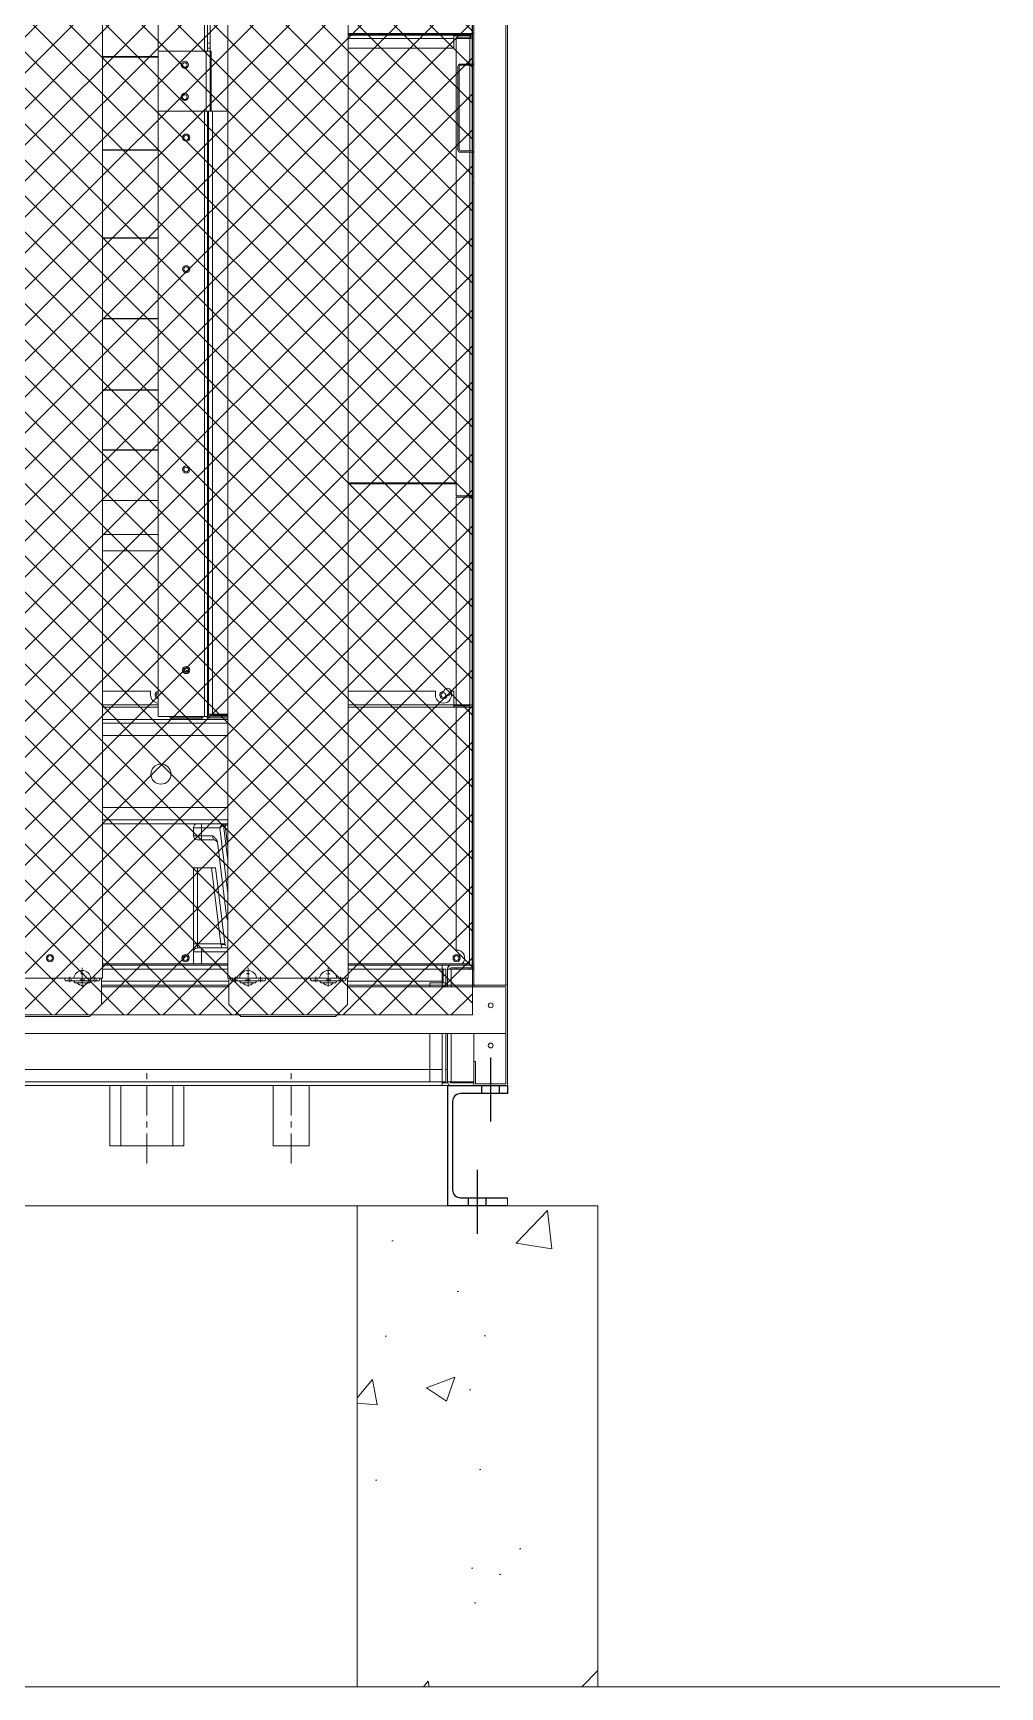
# Model space of a CAD drawing. Header units: millimetres. Extents: x -662366 to 32042, y -139401 to 24090.
# Drawn here: x 24076 to 25282, y 10128 to 12190 of the extents above; entities that cross this region are included whole.
import ezdxf

# ---------------------------------------------------------------- set-up
doc = ezdxf.new("R2010")
doc.units = ezdxf.units.MM
for name, pattern in [('ACISOTGL', [3, 2, -1]), ('CENTER', [2, 1.25, -0.25, 0.25, -0.25]), ('CENTERX2', [4, 2.5, -0.5, 0.5, -0.5])]:
    doc.linetypes.add(name, pattern=pattern)
for name, color, linetype, lineweight in [('AM_0', 7, 'Continuous', 50), ('AM_3', 6, 'ACISOTGL', 9), ('AM_7', 4, 'CENTER', 9)]:
    doc.layers.add(name, color=color, linetype=linetype, lineweight=lineweight)
doc.layers.add('center', color=1, linetype='CENTER')
doc.layers.add('냉각탑_기초', color=23, linetype='Continuous')

# ---------------------------------------------------------------- blocks, each defined once
blk = doc.blocks.new('2')
at = {"lineweight": 5}
h = blk.add_hatch(dxfattribs=at)
h.set_pattern_fill('ANSI37', scale=10)
h.set_pattern_definition([(45, (-1129861.293, -477337.81), (-22.4506403, 22.4506403), []), (135, (-1129861.293, -477337.81), (-22.4506403, -22.4506403), [])])
h.paths.add_polyline_path([(24623.9, 10965.6), (24623.9, 13065.6), (21714.9, 13065.6), (21714.9, 10965.6)])
at = {"lineweight": 20}
for p, q in [((24625.8, 13877.6), (24625.8, 11000.6)), ((24665.8, 13875.6), (24665.8, 11002.6)), ((24667.8, 13877.6), (24667.8, 10877.6)), ((24623.9, 13065.6), (24623.9, 10965.6)), ((24162.6, 11011.6), (24162.6, 13024.6)), ((24319.2, 11011.6), (24319.2, 13024.6)), ((24469.2, 11011.6), (24469.2, 13024.6)), ((24012.6, 11011.6), (24162.6, 11011.6)), ((24161.6, 11011.6), (24161.6, 10978.6)), ((24320.2, 11002.6), (24161.6, 11002.6)), ((24320.2, 11000.6), (24161.6, 11000.6)), ((24319.2, 11011.6), (24469.2, 11011.6)), ((24320.2, 11011.6), (24320.2, 10978.6)), ((24468.2, 11011.6), (24468.2, 10978.6)), ((24667.8, 11002.6), (24468.2, 11002.6)), ((24665.8, 11000.6), (24468.2, 11000.6)), ((24665.8, 11000.6), (24665.8, 10879.6)), ((24161.6, 10978.6), (24146.6, 10963.6)), ((24320.2, 10978.6), (24335.2, 10963.6)), ((24468.2, 10978.6), (24453.2, 10963.6)), ((24623.9, 10965.6), (21714.9, 10965.6)), ((24028.6, 10963.6), (24146.6, 10963.6)), ((24335.2, 10963.6), (24453.2, 10963.6)), ((21669.8, 10942.6), (24665.8, 10942.6)), ((24625.8, 10877.6), (24625.8, 10942.6)), ((24625.8, 10907.6), (24627.8, 10907.6)), ((24627.8, 10879.6), (24627.8, 10907.6)), ((24667.8, 10877.6), (24625.8, 10877.6)), ((24665.8, 10879.6), (24627.8, 10879.6))]:
    blk.add_line(p, q, dxfattribs=at)
at = {"color": 7, "lineweight": 20}
for p, q in [((24625.8, 12870.2), (24625.8, 11917)), ((24667.8, 12851.6), (24667.8, 11935.6)), ((24667.8, 11032.7), (24667.8, 11935.6)), ((24162.6, 11334.2), (24319.2, 11334.2)), ((24162.6, 11329.5), (24319.2, 11329.5)), ((24162.6, 11314.2), (24319.2, 11314.2)), ((24319.2, 11224.2), (24162.6, 11224.2)), ((24319.2, 11208.9), (24162.6, 11208.9)), ((24319.2, 11204.2), (24162.6, 11204.2)), ((24162.6, 11029.2), (24319.2, 11029.2)), ((24319.2, 11027.6), (24162.6, 11027.6)), ((24162.6, 11027.6), (24319.2, 11027.6)), ((24319.2, 11022.9), (24162.6, 11022.9)), ((24469.2, 11029.2), (24620.8, 11029.2)), ((24586.1, 11027.6), (24469.2, 11027.6)), ((24469.2, 11027.6), (24620.8, 11027.6)), ((24586.1, 11022.9), (24469.2, 11022.9)), ((24161.6, 11007.6), (24320.2, 11007.6)), ((24468.2, 11007.6), (24586.1, 11007.6)), ((24586.1, 10897.6), (21749.5, 10897.6)), ((24586.1, 10882.3), (21749.5, 10882.3)), ((24586.1, 10877.6), (21749.5, 10877.6)), ((24264.1, 10802.6), (24172.1, 10802.6)), ((24420.6, 10802.6), (24375.6, 10802.6))]:
    blk.add_line(p, q, dxfattribs=at)
at = {"color": 7, "lineweight": 20, "ltscale": 0.324833}
for p, q in [((24232.1, 12167.7), (24232.1, 12752.4)), ((24290.1, 12167.7), (24290.1, 12752.4)), ((24293.6, 12167.7), (24293.6, 12752.4))]:
    blk.add_line(p, q, dxfattribs=at)
at = {"color": 7, "lineweight": 20, "ltscale": 0.022222}
blk.add_line((24296.8, 12207.7), (24296.8, 12167.7), dxfattribs=at)
at = {"color": 7, "lineweight": 20, "ltscale": 0.00658}
blk.add_line((24623.8, 12189.5), (24623.8, 12201.3), dxfattribs=at)
at = {"color": 7, "lineweight": 20, "ltscale": 0.001931}
blk.add_line((24296.8, 12178.4), (24293.6, 12177.1), dxfattribs=at)
at = {"color": 7, "lineweight": 20, "ltscale": 0.001778}
for p, q in [((24293.6, 12171.2), (24296.8, 12171.2)), ((24590.8, 11022.9), (24587.6, 11022.9))]:
    blk.add_line(p, q, dxfattribs=at)
at = {"color": 7, "lineweight": 20, "ltscale": 0.119056}
for p, q in [((24469.2, 12189.5), (24623.8, 12189.5)), ((24469.2, 12188.4), (24623.8, 12188.4))]:
    blk.add_line(p, q, dxfattribs=at)
at = {"color": 7, "lineweight": 20, "ltscale": 0.106223}
for p, q in [((24600.7, 12187.7), (24469.2, 12187.7)), ((24600.7, 12183.3), (24469.2, 12183.3)), ((24469.2, 12171.2), (24600.7, 12171.2))]:
    blk.add_line(p, q, dxfattribs=at)
at = {"color": 7, "lineweight": 20, "ltscale": 0.011111}
for p, q in [((24620.7, 12187.7), (24600.7, 12187.7)), ((24600.7, 12186.6), (24620.7, 12186.6)), ((24667.8, 11935.6), (24667.8, 11915.6)), ((24667.8, 11915.6), (24667.8, 11935.6)), ((24600.7, 11352.6), (24620.7, 11352.6)), ((24620.7, 11351.1), (24600.7, 11351.1)), ((24600.7, 11349.5), (24620.7, 11349.5))]:
    blk.add_line(p, q, dxfattribs=at)
at = {"color": 7, "lineweight": 20, "ltscale": 0.002435}
blk.add_line((24600.7, 12187.7), (24600.7, 12183.3), dxfattribs=at)
at = {"color": 7, "lineweight": 20, "ltscale": 0.006739}
blk.add_line((24600.7, 12171.2), (24600.7, 12183.3), dxfattribs=at)
at = {"color": 7, "lineweight": 20, "ltscale": 0.000618889}
blk.add_line((24603.8, 12184.4), (24603.8, 12183.3), dxfattribs=at)
at = {"color": 7, "lineweight": 20, "ltscale": 0.009389}
for p, q in [((24603.8, 12184.4), (24620.7, 12184.4)), ((24603.8, 12183.3), (24620.7, 12183.3)), ((24603.8, 11613.1), (24620.7, 11613.1)), ((24603.8, 11611.3), (24620.7, 11611.3)), ((24600.7, 11369.5), (24600.7, 11352.6)), ((24603.8, 11352.6), (24620.7, 11352.6)), ((24667.8, 11032.7), (24667.8, 11049.6))]:
    blk.add_line(p, q, dxfattribs=at)
at = {"color": 7, "lineweight": 20, "ltscale": 0.316783}
blk.add_line((24603.8, 12183.3), (24603.8, 11613.1), dxfattribs=at)
at = {"color": 7, "lineweight": 20, "ltscale": 0.000403556}
blk.add_line((24620.7, 12187.7), (24620.7, 12188.4), dxfattribs=at)
at = {"color": 7, "lineweight": 20, "ltscale": 0.00222}
blk.add_line((24620.7, 12188.4), (24620.7, 12184.4), dxfattribs=at)
at = {"color": 7, "lineweight": 20, "ltscale": 0.000638044}
blk.add_line((24620.7, 12186.6), (24620.7, 12187.7), dxfattribs=at)
at = {"color": 7, "lineweight": 20, "ltscale": 0.017627}
blk.add_line((24620.7, 12151.6), (24620.7, 12183.3), dxfattribs=at)
at = {"color": 7, "lineweight": 20, "ltscale": 0.00164}
for p, q in [((24622.2, 12185.5), (24622.2, 12188.4)), ((24623.8, 12185.5), (24623.8, 12188.4))]:
    blk.add_line(p, q, dxfattribs=at)
at = {"color": 7, "lineweight": 20, "ltscale": 0.000590625}
blk.add_line((24623.8, 12188.4), (24623.8, 12189.5), dxfattribs=at)
at = {"color": 7, "lineweight": 20, "ltscale": 0.018559}
blk.add_line((24623.8, 12152.1), (24623.8, 12185.5), dxfattribs=at)
at = {"color": 7, "lineweight": 20, "ltscale": 0.000888889}
for p, q in [((24624.2, 12190), (24625.8, 12190)), ((24624.2, 12003.2), (24625.8, 12003.2)), ((24622.2, 11612.5), (24623.8, 11612.5)), ((24620.7, 11351.1), (24620.7, 11349.5)), ((24247.1, 11335.8), (24247.1, 11337.4)), ((24286, 11337.4), (24286, 11335.8)), ((24620.8, 11027.6), (24620.8, 11029.2))]:
    blk.add_line(p, q, dxfattribs=at)
at = {"color": 7, "lineweight": 20, "ltscale": 0.0205}
for p, q in [((24624.2, 12153.1), (24624.2, 12190)), ((24624.2, 12040.1), (24624.2, 12003.2))]:
    blk.add_line(p, q, dxfattribs=at)
at = {"color": 7, "lineweight": 20, "ltscale": 0.373667}
for p, q in [((24232.1, 12160.8), (24162.6, 12160.8)), ((24232.1, 12160.3), (24162.6, 12160.3)), ((24232.1, 12044.6), (24162.6, 12044.6)), ((24232.1, 12044.2), (24162.6, 12044.2)), ((24232.1, 11934.8), (24162.6, 11934.8)), ((24232.1, 11934.4), (24162.6, 11934.4)), ((24232.1, 11834.2), (24162.6, 11834.2)), ((24232.1, 11833.8), (24162.6, 11833.8)), ((24232.1, 11745.3), (24162.6, 11745.3)), ((24232.1, 11744.9), (24162.6, 11744.9)), ((24232.1, 11670.4), (24162.6, 11670.4)), ((24232.1, 11670.1), (24162.6, 11670.1)), ((24232.1, 11607.4), (24162.6, 11607.4)), ((24232.1, 11607.2), (24162.6, 11607.2)), ((24232.1, 11565), (24162.6, 11565)), ((24232.1, 11564.8), (24162.6, 11564.8)), ((24232.1, 11544.3), (24162.6, 11544.3)), ((24232.1, 11544.3), (24162.6, 11544.3)), ((24162.6, 11352.6), (24232.1, 11352.6)), ((24162.6, 11349.5), (24232.1, 11349.5))]:
    blk.add_line(p, q, dxfattribs=at)
at = {"color": 7, "lineweight": 20, "ltscale": 0.033333}
for p, q in [((24292.1, 12167.7), (24232.1, 12167.7)), ((24232.1, 12092.7), (24292.1, 12092.7))]:
    blk.add_line(p, q, dxfattribs=at)
at = {"color": 7, "lineweight": 20, "ltscale": 0.041667}
for p, q in [((24232.1, 12092.7), (24232.1, 12167.7)), ((24292.1, 12167.7), (24292.1, 12092.7)), ((24296.8, 12167.7), (24296.8, 12092.7)), ((24298.3, 12167.7), (24298.3, 12092.7))]:
    blk.add_line(p, q, dxfattribs=at)
at = {"color": 7, "lineweight": 20, "ltscale": 0.002611}
for p, q in [((24292.1, 12167.7), (24296.8, 12167.7)), ((24292.1, 12092.7), (24296.8, 12092.7)), ((24295.1, 11340.9), (24299.8, 11340.9)), ((24586.1, 11027.6), (24586.1, 11022.9)), ((24592.8, 11022.9), (24597.5, 11022.9)), ((24590.8, 11005.6), (24586.1, 11005.6)), ((24586.1, 10882.3), (24586.1, 10877.6)), ((24590.8, 10882.3), (24586.1, 10882.3)), ((24592.8, 10882.3), (24597.5, 10882.3))]:
    blk.add_line(p, q, dxfattribs=at)
at = {"color": 7, "lineweight": 20, "ltscale": 0.000833333}
for p, q in [((24296.8, 12167.7), (24298.3, 12167.7)), ((24296.8, 12092.7), (24298.3, 12092.7)), ((24620.7, 11352.6), (24620.7, 11351.1)), ((24291.6, 11337.7), (24290.1, 11337.7)), ((24587.6, 11022.9), (24586.1, 11022.9)), ((24597.5, 10882.3), (24596, 10882.3)), ((24620.3, 10881.1), (24621.8, 10881.1))]:
    blk.add_line(p, q, dxfattribs=at)
at = {"color": 7, "lineweight": 20, "ltscale": 0.007667}
for p, q in [((24608.9, 12151.6), (24622.7, 12151.6)), ((24608.9, 12150), (24622.7, 12150)), ((24608.9, 12043.2), (24622.7, 12043.2)), ((24622.7, 12041.6), (24608.9, 12041.6))]:
    blk.add_line(p, q, dxfattribs=at)
at = {"color": 7, "lineweight": 20, "ltscale": 0.059333}
blk.add_line((24620.7, 12043.2), (24620.7, 12150), dxfattribs=at)
at = {"color": 7, "lineweight": 20, "ltscale": 0.059558}
blk.add_line((24623.8, 12043), (24623.8, 12150.2), dxfattribs=at)
at = {"color": 7, "lineweight": 20, "ltscale": 0.057667}
for p, q in [((24605.8, 12148.5), (24605.8, 12044.7)), ((24607.4, 12148.5), (24607.4, 12044.7))]:
    blk.add_line(p, q, dxfattribs=at)
at = {"color": 7, "lineweight": 20, "ltscale": 0.419444}
for p, q in [((24232.1, 11337.7), (24232.1, 12092.7)), ((24290.1, 11337.7), (24290.1, 12092.7)), ((24293.6, 11337.7), (24293.6, 12092.7))]:
    blk.add_line(p, q, dxfattribs=at)
at = {"color": 7, "lineweight": 20, "ltscale": 0.000833332}
blk.add_line((24295.1, 12092.7), (24293.6, 12092.7), dxfattribs=at)
at = {"color": 7, "lineweight": 20, "ltscale": 0.417667}
for p, q in [((24295.1, 11340.9), (24295.1, 12092.7)), ((24299.8, 11340.9), (24299.8, 12092.7))]:
    blk.add_line(p, q, dxfattribs=at)
at = {"color": 7, "lineweight": 20, "ltscale": 0.038056}
blk.add_line((24296.8, 12092.7), (24319.2, 12092.7), dxfattribs=at)
at = {"color": 7, "lineweight": 20, "ltscale": 0.037222}
blk.add_line((24319.2, 12092.7), (24298.3, 12092.7), dxfattribs=at)
at = {"color": 7, "lineweight": 20, "ltscale": 0.238045}
blk.add_line((24620.7, 11613.1), (24620.7, 12041.6), dxfattribs=at)
at = {"color": 7, "lineweight": 20, "ltscale": 0.236578}
blk.add_line((24623.8, 11615.3), (24623.8, 12041.1), dxfattribs=at)
at = {"color": 7, "lineweight": 20, "ltscale": 0.009222}
blk.add_line((24667.8, 11933.6), (24667.8, 11917), dxfattribs=at)
at = {"color": 7, "lineweight": 20, "ltscale": 0.491279}
blk.add_line((24625.8, 11032.7), (24625.8, 11917), dxfattribs=at)
at = {"color": 7, "lineweight": 20, "ltscale": 0.000833656}
for p, q in [((24293.6, 11629.1), (24295.1, 11629.1)), ((24293.6, 11628.1), (24295.1, 11628.1))]:
    blk.add_line(p, q, dxfattribs=at)
at = {"color": 7, "lineweight": 20, "ltscale": 0.134278}
for p, q in [((24469.2, 11629.1), (24603.8, 11629.1)), ((24469.2, 11628.1), (24603.8, 11628.1))]:
    blk.add_line(p, q, dxfattribs=at)
at = {"color": 7, "lineweight": 20, "ltscale": 0.00103}
blk.add_line((24620.7, 11611.3), (24620.7, 11613.1), dxfattribs=at)
at = {"color": 7, "lineweight": 20, "ltscale": 0.00048142}
blk.add_line((24622.2, 11612.5), (24622.2, 11613.4), dxfattribs=at)
at = {"color": 7, "lineweight": 20, "ltscale": 0.000157563}
blk.add_line((24623.5, 11614.4), (24623.8, 11614.4), dxfattribs=at)
at = {"color": 7, "lineweight": 20, "ltscale": 0.008061}
blk.add_line((24623.8, 11612.5), (24623.8, 11627), dxfattribs=at)
at = {"color": 7, "lineweight": 20, "ltscale": 0.000501055}
blk.add_line((24623.8, 11614.4), (24623.8, 11615.3), dxfattribs=at)
at = {"color": 7, "lineweight": 20, "ltscale": 0.143679}
for p, q in [((24603.8, 11352.6), (24603.8, 11611.3)), ((24620.7, 11352.6), (24620.7, 11611.3)), ((24623.8, 11352.6), (24623.8, 11611.3))]:
    blk.add_line(p, q, dxfattribs=at)
at = {"color": 7, "lineweight": 20, "ltscale": 0.001722}
for p, q in [((24623.8, 11611.3), (24620.7, 11611.3)), ((24600.7, 11349.5), (24600.7, 11352.6)), ((24623.8, 11352.6), (24620.7, 11352.6))]:
    blk.add_line(p, q, dxfattribs=at)
at = {"color": 7, "lineweight": 20, "ltscale": 0.000698042}
for p, q in [((24622.2, 11612.5), (24622.2, 11611.3)), ((24623.8, 11611.3), (24623.8, 11612.5))]:
    blk.add_line(p, q, dxfattribs=at)
at = {"color": 7, "lineweight": 20, "ltscale": 0.186111}
blk.add_line((24222.8, 11369.5), (24162.6, 11369.5), dxfattribs=at)
at = {"color": 7, "lineweight": 20, "ltscale": 0.002747}
for p, q in [((24222.8, 11364.6), (24222.8, 11369.5)), ((24577.8, 11364.6), (24577.8, 11369.5)), ((24597.8, 11369.5), (24597.8, 11364.6))]:
    blk.add_line(p, q, dxfattribs=at)
at = {"color": 7, "lineweight": 20, "ltscale": 0.000833626}
for p, q in [((24295.1, 11369.5), (24293.6, 11369.5)), ((24293.6, 11352.6), (24295.1, 11352.6)), ((24293.6, 11349.5), (24295.1, 11349.5)), ((24293.6, 11341), (24295.1, 11341))]:
    blk.add_line(p, q, dxfattribs=at)
at = {"color": 7, "lineweight": 20, "ltscale": 0.119834}
blk.add_line((24577.8, 11369.5), (24469.2, 11369.5), dxfattribs=at)
at = {"color": 7, "lineweight": 20, "ltscale": 0.001611}
blk.add_line((24600.7, 11369.5), (24597.8, 11369.5), dxfattribs=at)
at = {"color": 7, "lineweight": 20, "ltscale": 0.132556}
for p, q in [((24469.2, 11352.6), (24600.7, 11352.6)), ((24469.2, 11349.5), (24600.7, 11349.5))]:
    blk.add_line(p, q, dxfattribs=at)
at = {"color": 7, "lineweight": 20, "ltscale": 0.168309}
blk.add_line((24603.8, 11046.6), (24603.8, 11349.5), dxfattribs=at)
at = {"color": 7, "lineweight": 20, "ltscale": 0.177968}
blk.add_line((24620.3, 11349.5), (24620.3, 11029.2), dxfattribs=at)
at = {"color": 7, "lineweight": 20, "ltscale": 0.180579}
blk.add_line((24623.8, 11352.6), (24623.8, 11027.6), dxfattribs=at)
at = {"color": 7, "lineweight": 20, "ltscale": 0.032222}
blk.add_line((24290.1, 11337.7), (24232.1, 11337.7), dxfattribs=at)
at = {"color": 7, "lineweight": 20, "ltscale": 0.000166668}
for p, q in [((24247.1, 11337.7), (24247.1, 11337.4)), ((24287.5, 11337.7), (24287.5, 11337.4))]:
    blk.add_line(p, q, dxfattribs=at)
at = {"color": 7, "lineweight": 20, "ltscale": 0.022444}
blk.add_line((24287.5, 11337.4), (24247.1, 11337.4), dxfattribs=at)
at = {"color": 7, "lineweight": 20, "ltscale": 0.021611}
for p, q in [((24286, 11337.4), (24247.1, 11337.4)), ((24286, 11335.8), (24247.1, 11335.8))]:
    blk.add_line(p, q, dxfattribs=at)
at = {"color": 7, "lineweight": 20, "ltscale": 0.001111}
for p, q in [((24293.6, 11337.7), (24291.6, 11337.7)), ((24592.8, 10897.6), (24590.8, 10897.6)), ((24621.8, 10881.1), (24623.8, 10881.1))]:
    blk.add_line(p, q, dxfattribs=at)
at = {"color": 7, "lineweight": 20, "ltscale": 0.000961948}
blk.add_line((24293.8, 11339), (24295.5, 11339), dxfattribs=at)
at = {"color": 7, "lineweight": 20, "ltscale": 0.031389}
for p, q in [((24295.1, 11338.2), (24319.2, 11338.2)), ((24295.1, 11336.2), (24319.2, 11336.2))]:
    blk.add_line(p, q, dxfattribs=at)
at = {"color": 7, "lineweight": 20, "ltscale": 0.032}
for p, q in [((24319.2, 11340.9), (24299.8, 11340.9)), ((24319.2, 11339.4), (24299.8, 11339.4))]:
    blk.add_line(p, q, dxfattribs=at)
at = {"color": 7, "lineweight": 20, "ltscale": 0.002778}
for p, q in [((24286.1, 11204.2), (24286.1, 11199.2)), ((24286.1, 11184.2), (24281.1, 11184.2)), ((24286.1, 11189.2), (24286.1, 11184.2)), ((24281.1, 11149.2), (24276.1, 11149.2)), ((24281.1, 11054.2), (24276.1, 11054.2)), ((24281.1, 11049.2), (24281.1, 11054.2)), ((24286.1, 11049.2), (24281.1, 11049.2)), ((24286.1, 11049.2), (24286.1, 11044.2)), ((24310.5, 11054.2), (24315.4, 11054.8))]:
    blk.add_line(p, q, dxfattribs=at)
at = {"color": 7, "lineweight": 20, "ltscale": 0.003145}
for q in [(24311.8, 11204.2), (24313.8, 11202.4)]:
    blk.add_line((24309.2, 11199.2), q, dxfattribs=at)
at = {"color": 7, "lineweight": 20, "ltscale": 0.059604}
for p, q in [((24313.8, 11202.4), (24319.2, 11158.6)), ((24315.8, 11202.4), (24319.2, 11174.7))]:
    blk.add_line(p, q, dxfattribs=at)
at = {"color": 7, "lineweight": 20, "ltscale": 0.000975701}
blk.add_line((24315.8, 11204.2), (24315.8, 11202.4), dxfattribs=at)
at = {"color": 7, "lineweight": 20, "ltscale": 0.019777}
blk.add_line((24319.2, 11202.4), (24315.8, 11202.4), dxfattribs=at)
at = {"color": 7, "lineweight": 20, "ltscale": 0.005556}
for p, q in [((24276.1, 11199.2), (24276.1, 11189.2)), ((24286.1, 11199.2), (24276.1, 11199.2)), ((24286.1, 11189.2), (24276.1, 11189.2)), ((24286.1, 11199.2), (24286.1, 11189.2)), ((24286.1, 11044.2), (24276.1, 11044.2))]:
    blk.add_line(p, q, dxfattribs=at)
at = {"color": 7, "lineweight": 20, "ltscale": 0.01282}
blk.add_line((24309.2, 11199.2), (24286.1, 11199.2), dxfattribs=at)
at = {"color": 7, "lineweight": 20, "ltscale": 0.007694}
blk.add_line((24286.1, 11189.2), (24300, 11189.2), dxfattribs=at)
at = {"color": 7, "lineweight": 20, "ltscale": 0.008376}
blk.add_line((24286.1, 11184.2), (24301.2, 11184.2), dxfattribs=at)
at = {"color": 7, "lineweight": 20, "ltscale": 0.00286}
for p, q in [((24301.2, 11184.2), (24300, 11189.2)), ((24310.5, 11054.2), (24311.7, 11049.2))]:
    blk.add_line(p, q, dxfattribs=at)
at = {"color": 7, "lineweight": 20, "ltscale": 0.053282}
blk.add_line((24317.7, 11085.9), (24306, 11181.1), dxfattribs=at)
at = {"color": 7, "lineweight": 20, "ltscale": 0.058129}
blk.add_line((24309.2, 11199.2), (24319.2, 11117.6), dxfattribs=at)
at = {"color": 7, "lineweight": 20, "ltscale": 0.052778}
for p, q in [((24276.1, 11149.2), (24276.1, 11054.2)), ((24281.1, 11149.2), (24281.1, 11054.2))]:
    blk.add_line(p, q, dxfattribs=at)
at = {"color": 7, "lineweight": 20, "ltscale": 0.009824}
blk.add_line((24281.1, 11149.2), (24298.8, 11149.2), dxfattribs=at)
at = {"color": 7, "lineweight": 20, "ltscale": 0.053174}
blk.add_line((24310.5, 11054.2), (24298.8, 11149.2), dxfattribs=at)
at = {"color": 7, "lineweight": 20, "ltscale": 0.002799}
blk.add_line((24303.8, 11149.2), (24298.8, 11149.2), dxfattribs=at)
at = {"color": 7, "lineweight": 20, "ltscale": 0.052833}
blk.add_line((24315.4, 11054.8), (24303.8, 11149.2), dxfattribs=at)
at = {"color": 7, "lineweight": 20, "ltscale": 0.005554}
blk.add_line((24276.1, 11044.2), (24276.1, 11054.2), dxfattribs=at)
at = {"color": 7, "lineweight": 20, "ltscale": 0.008333}
for p, q in [((24276.1, 11029.2), (24276.1, 11044.2)), ((24286.1, 11029.2), (24286.1, 11044.2))]:
    blk.add_line(p, q, dxfattribs=at)
at = {"color": 7, "lineweight": 20, "ltscale": 0.016305}
blk.add_line((24281.1, 11054.2), (24310.5, 11054.2), dxfattribs=at)
at = {"color": 7, "lineweight": 20, "ltscale": 0.019722}
blk.add_line((24286.1, 11049.2), (24319.2, 11049.2), dxfattribs=at)
at = {"color": 7, "lineweight": 20, "ltscale": 0.020833}
blk.add_line((24286.1, 11044.2), (24319.2, 11044.2), dxfattribs=at)
at = {"color": 7, "lineweight": 20, "ltscale": 0.002757}
blk.add_line((24315.6, 11053.6), (24310.6, 11053.6), dxfattribs=at)
at = {"color": 7, "lineweight": 20, "ltscale": 0.000682136}
blk.add_line((24315.4, 11054.8), (24315.6, 11053.6), dxfattribs=at)
at = {"color": 7, "lineweight": 20, "ltscale": 3.09689e-05}
blk.add_line((24317.3, 11050.4), (24317.3, 11050.4), dxfattribs=at)
at = {"color": 7, "lineweight": 20, "ltscale": 0.009611}
for p, q in [((24586.1, 11022.9), (24586.1, 11005.6)), ((24587.6, 11022.9), (24587.6, 11005.6)), ((24590.8, 11005.6), (24590.8, 11022.9))]:
    blk.add_line(p, q, dxfattribs=at)
at = {"color": 7, "lineweight": 20, "ltscale": 0.0085}
for p, q in [((24586.1, 11007.6), (24586.1, 11022.9)), ((24586.1, 11005.6), (24570.8, 11005.6)), ((24586.1, 10882.3), (24586.1, 10897.6)), ((24667.8, 10897.6), (24667.8, 10882.3)), ((24570.8, 10882.3), (24586.1, 10882.3))]:
    blk.add_line(p, q, dxfattribs=at)
at = {"color": 7, "lineweight": 20, "ltscale": 0.078111}
for p, q in [((24592.8, 11022.9), (24592.8, 11000.6)), ((24597.5, 11022.9), (24597.5, 11000.6)), ((24592.8, 10942.6), (24592.8, 10882.3)), ((24597.5, 10942.6), (24597.5, 10882.3))]:
    blk.add_line(p, q, dxfattribs=at)
at = {"color": 7, "lineweight": 20, "ltscale": 0.036444}
for p, q in [((24625.8, 11027.6), (24597.5, 11027.6)), ((24625.8, 11024.4), (24597.5, 11024.4)), ((24625.8, 11022.9), (24597.5, 11022.9)), ((24625.8, 10882.3), (24597.5, 10882.3)), ((24597.5, 10882.3), (24625.8, 10882.3)), ((24625.8, 10880.8), (24597.5, 10880.8)), ((24663.1, 10877.6), (24597.5, 10877.6))]:
    blk.add_line(p, q, dxfattribs=at)
at = {"color": 7, "lineweight": 20, "ltscale": 0.000833331}
for p, q in [((24603.8, 11022.9), (24603.8, 11024.4)), ((24620.3, 11024.4), (24620.3, 11022.9))]:
    blk.add_line(p, q, dxfattribs=at)
at = {"color": 7, "lineweight": 20, "ltscale": 0.000834306}
for p, q in [((24623.8, 11024.4), (24623.8, 11022.9)), ((24625.8, 11022.9), (24625.8, 11024.4))]:
    blk.add_line(p, q, dxfattribs=at)
at = {"color": 7, "lineweight": 20, "ltscale": 0.002805}
blk.add_line((24625.8, 11027.6), (24625.8, 11032.6), dxfattribs=at)
at = {"color": 7, "lineweight": 20, "ltscale": 0.0685}
for p, q in [((24570.8, 11005.6), (24570.8, 11000.6)), ((24586.1, 11000.6), (24586.1, 11005.6)), ((24590.8, 11000.6), (24590.8, 11005.6)), ((24570.8, 10942.6), (24570.8, 10882.3)), ((24586.1, 10882.3), (24586.1, 10942.6)), ((24590.8, 10882.3), (24590.8, 10942.6))]:
    blk.add_line(p, q, dxfattribs=at)
at = {"color": 7, "lineweight": 20, "ltscale": 0.06}
blk.add_line((24667.8, 11007.6), (24667.8, 10899.6), dxfattribs=at)
at = {"color": 7, "lineweight": 20, "ltscale": 0.060001}
blk.add_line((24667.8, 11007.6), (24667.8, 10899.6), dxfattribs=at)
at = {"color": 1, "linetype": 'CENTERX2', "ltscale": 50}
for p, q in [((24646.8, 10832.6), (24646.8, 10912.6)), ((24630.3, 10692.6), (24630.3, 10772.6))]:
    blk.add_line(p, q, dxfattribs=at)
at = {"lineweight": 5}
for p, q in [((24172.1, 10802.6), (24172.1, 10877.6)), ((24185.6, 10802.6), (24185.6, 10877.6)), ((24250.6, 10802.6), (24250.6, 10877.6)), ((24264.1, 10802.6), (24264.1, 10877.6)), ((24375.6, 10802.6), (24375.6, 10877.6)), ((24420.6, 10802.6), (24420.6, 10877.6)), ((21742.8, 10727.6), (24592.8, 10727.6))]:
    blk.add_line(p, q, dxfattribs=at)
at = {"color": 7, "lineweight": 20, "ltscale": 0.003809}
blk.add_line((24593, 10881.1), (24586.1, 10881.1), dxfattribs=at)
at = {"color": 7, "lineweight": 20, "ltscale": 0.006333}
blk.add_line((24597.5, 10877.6), (24586.1, 10877.6), dxfattribs=at)
at = {"color": 7, "lineweight": 25, "ltscale": 0.125}
for p, q in [((24592.8, 10877.6), (24667.8, 10877.6)), ((24667.8, 10727.6), (24592.8, 10727.6))]:
    blk.add_line(p, q, dxfattribs=at)
at = {"ltscale": 25}
blk.add_line((24592.8, 10877.6), (24592.8, 10727.6), dxfattribs=at)
at = {"color": 7, "lineweight": 20, "ltscale": 0.013167}
blk.add_line((24620.3, 10881.1), (24596.6, 10881.1), dxfattribs=at)
at = {"color": 7, "lineweight": 20, "ltscale": 0.000667643}
blk.add_line((24620.3, 10881.1), (24620.3, 10882.3), dxfattribs=at)
at = {"color": 7, "lineweight": 20, "ltscale": 0.00066766}
blk.add_line((24620.3, 10881.1), (24620.3, 10882.3), dxfattribs=at)
at = {"color": 7, "lineweight": 20, "ltscale": 0.000166667}
blk.add_line((24620.3, 10881.1), (24620.3, 10880.8), dxfattribs=at)
at = {"color": 7, "lineweight": 20, "ltscale": 0.00066667}
for p, q in [((24621.8, 10882.3), (24621.8, 10881.1)), ((24625.8, 10881.1), (24625.8, 10882.3))]:
    blk.add_line(p, q, dxfattribs=at)
at = {"color": 7, "lineweight": 20, "ltscale": 0.000667645}
blk.add_line((24623.8, 10881.1), (24623.8, 10882.3), dxfattribs=at)
for p, q in [((24635.8, 10867.6), (24635.8, 10877.6)), ((24657.8, 10867.6), (24657.8, 10877.6)), ((24619.3, 10727.6), (24619.3, 10737.6)), ((24641.3, 10727.6), (24641.3, 10737.6))]:
    blk.add_line(p, q)
at = {"color": 7, "lineweight": 25, "ltscale": 0.008333}
blk.add_line((24667.8, 10877.6), (24667.8, 10867.6), dxfattribs=at)
at = {"color": 7, "lineweight": 25, "ltscale": 0.091667}
blk.add_line((24599.3, 10857.6), (24599.3, 10747.6), dxfattribs=at)
at = {"color": 7, "lineweight": 25, "ltscale": 0.05125}
for p, q in [((24667.8, 10867.6), (24609.3, 10867.6)), ((24609.3, 10737.6), (24667.8, 10737.6))]:
    blk.add_line(p, q, dxfattribs=at)
at = {"color": 7, "lineweight": 15, "ltscale": 0.0625}
blk.add_line((24667.8, 10737.6), (24667.8, 10727.6), dxfattribs=at)
at = {"color": 7, "linetype": 'Continuous', "lineweight": 20}
for points in [[(24159.6, 11009.9, -0.414214), (24158, 11008.3), (24117.2, 11008.3, -0.414214), (24115.6, 11009.9), (24115.6, 11010.7, -0.414214), (24116.5, 11011.6), (24158.7, 11011.6, -0.414214), (24159.6, 11010.7)], [(24322.2, 11009.9, 0.414214), (24323.8, 11008.3), (24364.6, 11008.3, 0.414214), (24366.2, 11009.9), (24366.2, 11010.7, 0.414214), (24365.3, 11011.6), (24323.1, 11011.6, 0.414214), (24322.2, 11010.7)], [(24466.2, 11009.9, -0.414214), (24464.6, 11008.3), (24423.8, 11008.3, -0.414214), (24422.2, 11009.9), (24422.2, 11010.7, -0.414214), (24423.1, 11011.6), (24465.3, 11011.6, -0.414214), (24466.2, 11010.7)]]:
    blk.add_lwpolyline(points, format="xyb", close=True, dxfattribs=at)
at = {"color": 7, "lineweight": 20}
for centre, radius in [((24265.3, 12150.6), 4.5), ((24265.3, 12150.2), 3), ((24265.3, 12110.6), 4.5), ((24265.3, 12110.2), 3), ((24267.1, 12059.8), 4.5), ((24267.1, 12059.8), 3), ((24267.1, 11895.8), 4.5), ((24267.1, 11895.8), 3), ((24267.1, 11645.8), 4.5), ((24267.1, 11645.8), 3), ((24267.1, 11395.8), 4.5), ((24267.1, 11395.8), 3), ((24587.8, 11364.6), 3), ((24235.6, 11266), 12.5), ((24097.3, 11036.6), 4.5), ((24097.3, 11036.6), 3), ((24266.3, 11036.6), 4.5), ((24266.3, 11036.6), 3), ((24604.3, 11036.6), 4.5), ((24604.3, 11036.6), 3), ((24646.8, 10977.6), 3), ((24646.8, 10927.6), 3)]:
    blk.add_circle(centre, radius, dxfattribs=at)
for centre, radius, start, end in [((24265.3, 12150.5), 3, 182.8657, 357.1338), ((24608.9, 12148.5), 3.1, 90, 180), ((24608.9, 12148.5), 1.5, 90, 180), ((24622.7, 12153.1), 1.5, 270, 0), ((24622.7, 12153.1), 3.1, 270, 359.2965), ((24265.3, 12110.5), 3, 182.8657, 357.1338), ((24608.9, 12044.7), 3.1, 180, 270), ((24608.9, 12044.7), 1.5, 180, 270), ((24622.7, 12040.1), 3.1, 0.7035, 90), ((24622.7, 12040.1), 1.5, 0, 90), ((24664.7, 11736.5), 3.1, 0, 0.1902), ((24232.8, 11364.6), 4.5, 98.9522, 261.0478), ((24232.8, 11364.6), 3, 103.4934, 256.5066), ((24587.8, 11364.6), 4.5, 83.2313, 353.3119), ((24592.8, 11368.5), 4.5, 263.2313, 173.3119), ((24620.3, 11383.1), 3.5, 359.2275, 0), ((24664.3, 11374.1), 3.5, 0, 0.1806), ((24232.8, 11364.6), 10, 179.9999, 265.9846), ((24587.8, 11364.6), 10, 179.9999, 0), ((24286, 11338.9), 3.1, 270, 337.2261), ((24295.1, 11339.7), 3.5, 214.8499, 270), ((24295.1, 11339.7), 1.5, 180, 270), ((24299.8, 11340.9), 4.7, 180, 215.054), ((24299.8, 11340.9), 1.5, 180, 270), ((24299.8, 11340.9), 4.7, 269.1104, 270), ((24281.1, 11199.2), 5, 90, 180), ((24295.3, 11208.9), 4.7, 269.7193, 270), ((24311.8, 11202.2), 2, 7, 90), ((24281.1, 11189.2), 5, 180, 270), ((24301.2, 11179.2), 5, 7, 90), ((24319.7, 11086.2), 2, 187, 257.0587), ((24281.1, 11044.2), 5, 90, 180), ((24320.5, 11054.2), 4.97, 189.5376, 207.8079), ((24604.3, 11036.6), 10, 312.269, 92.8662), ((24597.5, 11022.9), 4.7, 90, 180), ((24597.5, 11022.9), 1.5, 90, 180), ((24597.5, 10882.3), 4.7, 180, 270), ((24597.5, 10882.3), 1.5, 180, 270)]:
    blk.add_arc(centre, radius, start, end, dxfattribs=at)
at = {"color": 7, "lineweight": 25}
for centre, start, end in [((24609.3, 10857.6), 90, 180), ((24609.3, 10747.6), 180, 270)]:
    blk.add_arc(centre, 10, start, end, dxfattribs=at)
at = {"color": 7, "lineweight": 20}
for centre, major_axis, ratio, start_param, end_param in [((24620.7, 12185.5), (3.1, 0), 0.69625, 4.712389, 6.283185), ((24620.7, 12185.5), (1.5, 0), 0.69625, 4.712389, 6.283185), ((24620.7, 11615.3), (3.1, 0), 0.69625, 4.712389, 6.283185), ((24269.1, 11392.9), (-3, 0), 0.866065, 4.383305, 6.261411), ((24269.1, 11392.1), (-3, 0), 0.866065, 4.455933, 5.966795), ((24315.9, 11202.2), (2.04, -0.25), 0.114003, 1.614037, 3.169971), ((24620.3, 11152.3), (-3.5, 0), 0.999957, 3.141593, 3.156018), ((24620.3, 11146.7), (-3.5, 0), 0.999957, 3.141593, 3.156996), ((24620.3, 11114.1), (3.5, 0), 0.999957, 6.280156, 6.283185), ((24620.3, 11113.8), (3.5, 0), 0.999957, 6.278577, 6.283185), ((24620.3, 11109.2), (-3.5, 0), 0.999957, 3.122646, 3.141593), ((24620.3, 11108.2), (-3.5, 0), 0.999957, 3.131591, 3.141593), ((24620.3, 11103.5), (3.5, 0), 0.999957, 6.270899, 6.283185), ((24620.3, 11103.2), (3.5, 0), 0.999957, 6.270774, 6.283185), ((24620.3, 11054.1), (-3.5, 0), 0.999985, 3.141593, 3.145729), ((24620.3, 11049.1), (3.5, 0), 0.999966, 0, 0.019433)]:
    blk.add_ellipse(centre, major_axis=major_axis, ratio=ratio, start_param=start_param, end_param=end_param, dxfattribs=at)
blk.add_open_spline([(24306, 11181.1), (24305.9, 11181.5), (24305.9, 11181.8), (24305.8, 11182.2), (24305.6, 11182.8), (24305.3, 11183.5), (24305.1, 11183.8), (24304.7, 11184.5), (24304.3, 11185.1), (24304.1, 11185.4), (24303.6, 11186), (24303, 11186.6), (24302.7, 11186.9), (24302.1, 11187.5), (24301.4, 11188), (24301.1, 11188.3), (24300.6, 11188.7), (24300.2, 11189), (24300.1, 11189.1), (24300, 11189.1), (24300, 11189.2)], degree=5, knots=[0, 0, 0, 0, 0, 0, 2.255207, 2.255207, 2.255207, 4.814432, 4.814432, 4.814432, 7.821683, 7.821683, 7.821683, 11.452376, 11.452376, 11.452376, 15.709177, 15.709177, 15.709177, 16.735649, 16.735649, 16.735649, 16.735649, 16.735649, 16.735649], dxfattribs=at)
at = {"layer": 'AM_0', "lineweight": 20}
for points in [[(24148.8, 11008.3, 0.228571), (24148.5, 11008.1), (24146.9, 11006.1, -0.228571), (24146, 11005.7), (24129.2, 11005.7, -0.228571), (24128.3, 11006.1), (24126.8, 11008.1, 0.228571), (24126.4, 11008.3)], [(24333, 11008.3, -0.228571), (24333.4, 11008.1), (24334.9, 11006.1, 0.228571), (24335.8, 11005.7), (24352.6, 11005.7, 0.228571), (24353.5, 11006.1), (24355.1, 11008.1, -0.228571), (24355.4, 11008.3)], [(24455.4, 11008.3, 0.228571), (24455.1, 11008.1), (24453.5, 11006.1, -0.228571), (24452.6, 11005.7), (24435.8, 11005.7, -0.228571), (24434.9, 11006.1), (24433.4, 11008.1, 0.228571), (24433, 11008.3)]]:
    blk.add_lwpolyline(points, format="xyb", dxfattribs=at)
for centre, radius, start, end in [((24137.6, 11010.3), 10.8, 6.7772, 173.2228), ((24344.2, 11010.3), 10.8, 6.7772, 173.2228), ((24444.2, 11010.3), 10.8, 6.7772, 173.2228), ((24137.6, 11010.5), 7.94, 217.5497, 322.4503), ((24344.2, 11010.5), 7.94, 217.5497, 322.4503), ((24444.2, 11010.5), 7.94, 217.5497, 322.4503)]:
    blk.add_arc(centre, radius, start, end, dxfattribs=at)
at = {"layer": 'AM_3', "lineweight": 20}
for p, q in [((24137.4, 11016.9), (24137.4, 11018.1)), ((24137.9, 11016.9), (24137.9, 11018.1)), ((24344, 11016.9), (24344, 11018.1)), ((24344.5, 11016.9), (24344.5, 11018.1)), ((24444, 11016.9), (24444, 11018.1)), ((24444.5, 11016.9), (24444.5, 11018.1)), ((24120.1, 11008), (24120.1, 11011.6)), ((24124.1, 11008), (24124.1, 11011.6)), ((24151.1, 11008), (24151.1, 11011.6)), ((24155.1, 11008), (24155.1, 11011.6)), ((24326.7, 11008), (24326.7, 11011.6)), ((24330.7, 11008), (24330.7, 11011.6)), ((24357.7, 11008), (24357.7, 11011.6)), ((24361.7, 11008), (24361.7, 11011.6)), ((24426.7, 11008), (24426.7, 11011.6)), ((24430.7, 11008), (24430.7, 11011.6)), ((24457.7, 11008), (24457.7, 11011.6)), ((24461.7, 11008), (24461.7, 11011.6))]:
    blk.add_line(p, q, dxfattribs=at)
for centre in [(24137.6, 11007.3), (24344.2, 11007.3), (24444.2, 11007.3)]:
    blk.add_arc(centre, 9.57, 78.69, 101.31, dxfattribs=at)
at = {"layer": 'AM_7', "lineweight": 20}
for p, q in [((24137.6, 11001.2), (24137.6, 11024.3)), ((24344.2, 11001.2), (24344.2, 11024.3)), ((24444.2, 11001.2), (24444.2, 11024.3)), ((24122.1, 11006.4), (24122.1, 11013.1)), ((24140.7, 11009.3), (24134.5, 11009.3)), ((24153.1, 11006.4), (24153.1, 11013.1)), ((24328.7, 11006.4), (24328.7, 11013.2)), ((24341.1, 11009.3), (24347.3, 11009.3)), ((24359.7, 11006.4), (24359.7, 11013.2)), ((24428.7, 11006.4), (24428.7, 11013.2)), ((24447.3, 11009.3), (24441.1, 11009.3)), ((24459.7, 11006.4), (24459.7, 11013.2))]:
    blk.add_line(p, q, dxfattribs=at)
at = {"layer": 'center', "lineweight": 20, "ltscale": 30}
for p, q in [((24218.1, 10780.4), (24218.1, 10893.8)), ((24398.1, 10780.4), (24398.1, 10893.8))]:
    blk.add_line(p, q, dxfattribs=at)

msp = doc.modelspace()

# ---------------------------------------------------------------- hatches: boundary and pattern name
at = {"layer": '냉각탑_기초', "lineweight": 20, "ltscale": 30}
h = msp.add_hatch(dxfattribs=at)
h.set_pattern_fill('AR-CONC', color=256, scale=50, style=0)
h.set_pattern_definition([(50, (7721.78, -5813.74), (358.63, -31.376), [37.5, -412.5]), (355, (7721.78, -5813.74), (-69.3757, 376.096), [30, -330]), (100.4514, (7751.67, -5816.35), (289.2547, 344.72), [31.87, -350.571]), (46.1842, (7721.8, -5713.74), (533.6205, -82.7595), [56.25, -618.75]), (96.6356, (7766.25, -5720.63), (467.331, 487.059), [47.805, -525.856]), (351.1842, (7721.8, -5713.74), (467.331, 487.059), [45, -495]), (21, (7771.78, -5738.74), (298.4535, -201.3094), [37.5, -412.5]), (326, (7771.78, -5738.74), (121.6577, 362.575), [30, -330]), (71.4514, (7796.65, -5755.5), (420.1113, 161.265), [31.87, -350.571]), (37.5, (7721.78, -5813.74), (6.0799, 166.4469), [0, -326, 0, -335, 0, -331.25]), (7.5, (7721.78, -5813.74), (131.5348, 197.2059), [0, -191, 0, -318.5, 0, -126.25]), (327.5, (7610.28, -5813.74), (266.9112, -11.2774), [0, -125, 0, -390, 0, -517.5]), (317.5, (7560.28, -5813.74), (291.593, 50.0525), [0, -162.5, 0, -259, 0, -367.5])])
h.paths.add_polyline_path([(24480.3, 10727.6), (24780.3, 10727.6), (24780.3, 10127.6), (24480.3, 10127.6)])

# ---------------------------------------------------------------- linework, layer by layer
msp.add_line((21143.2, 10127.6), (25281.7, 10127.6), dxfattribs=at)
msp.add_lwpolyline([(24780.3, 10127.6), (24780.3, 10727.6), (24480.3, 10727.6), (24480.3, 10127.6)], dxfattribs=at)

# ---------------------------------------------------------------- block references
msp.add_blockref('2', (0, 0))

doc.saveas('drawing.dxf')
